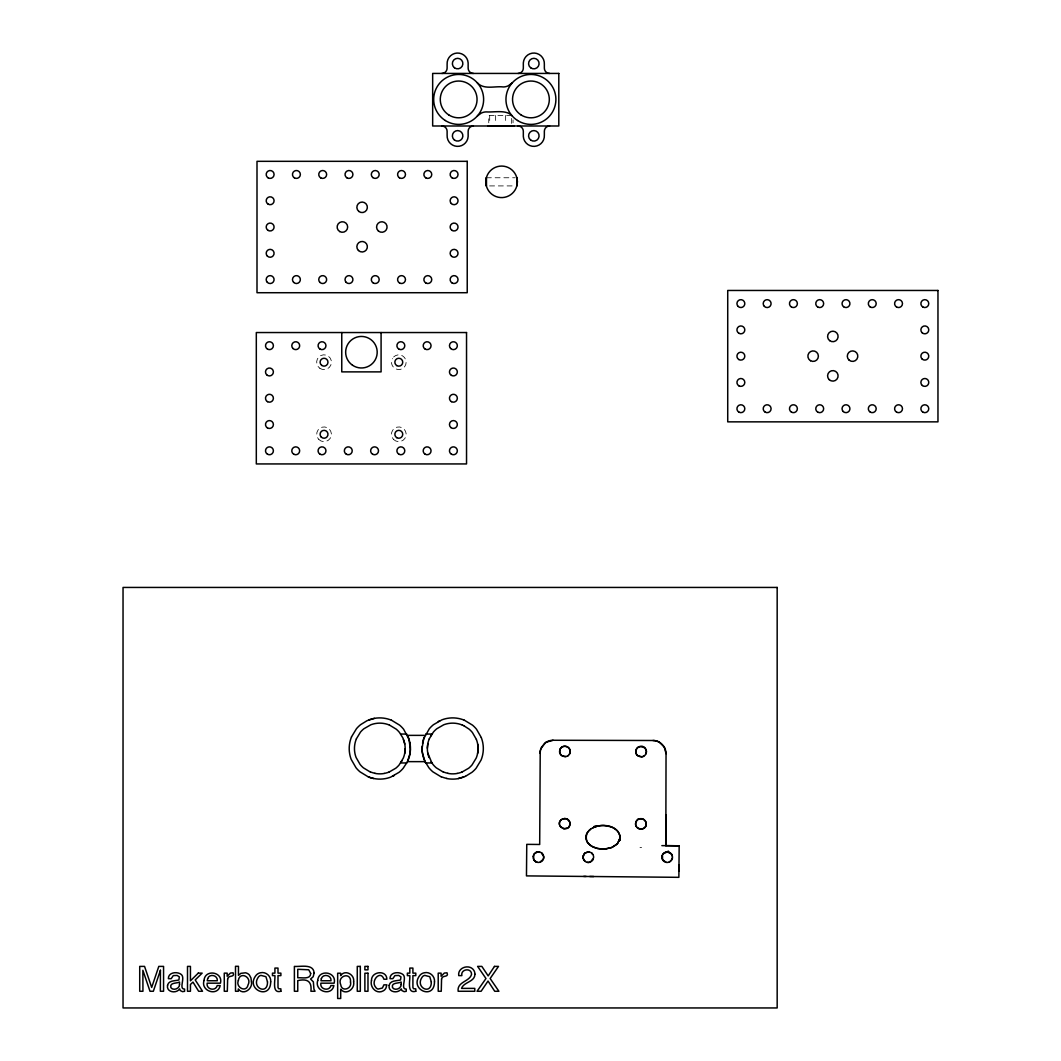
<?xml version="1.0" encoding="UTF-8"?>
<svg xmlns="http://www.w3.org/2000/svg" width="1061" height="1061" viewBox="0 0 1061 1061"><rect width="100%" height="100%" fill="white"/><g stroke="black" fill="none" stroke-linecap="round" stroke-linejoin="round"><path stroke-width="0.75" stroke-dasharray="5 3.75" d="M639.995 847.567L641.587 847.46M511.654 115.477L488.75 115.477L488.75 122.797M486.362 177.757L515.222 177.757M489.572 185.914L515.222 185.914M513.06 119.866L513.06 122.797M511.654 118.408L511.654 125.728M505.646 115.477L505.646 122.797M495.646 115.477L495.646 122.797M489.691 115.477L489.691 122.797M393.604 357A7.361 7.361 0 0 1 405.713 359.679A7.361 7.361 0 0 1 398.167 369.533A7.361 7.361 0 0 1 392.437 358.525M318.844 439.493A7.361 7.361 0 0 0 331.151 436.19A7.361 7.361 0 0 0 322.146 427.185A7.361 7.361 0 0 0 318.844 439.493M393.604 439.493A7.361 7.361 0 0 0 405.912 436.19A7.361 7.361 0 0 0 396.894 427.185A7.361 7.361 0 0 0 393.604 439.493M319.785 368.233A7.387 7.387 0 0 0 331.403 362.875A7.387 7.387 0 0 0 320.952 355.488A7.387 7.387 0 0 0 319.785 368.233"/><path stroke-width="1.5" d="M540.221 750.565L539.691 844.476L526.76 844.357L526.468 875.895L678.868 877.328L679.173 845.789L661.865 845.63M679.173 845.789L665.817 845.63L665.884 814.676M665.817 845.63L666.043 753.668C666.136 746.679 659.955 740.366 652.926 740.498L553.073 740.26L546.083 742.249L541.442 747.223M678.921 871.161L678.987 865.047M405.169 748.787L404.665 753.535A25.212 25.212 0 0 1 403.286 758.111L399.175 764.888A25.729 25.729 0 0 1 395.753 768.23L388.883 772.183M422.185 746.228L422.119 749.119A23.103 23.103 0 0 0 422.437 752.939L424.864 761.214L428.896 767.753A31.061 31.061 0 0 0 432.928 771.864L441.124 776.838M427.358 748.204L427.862 743.469A25.212 25.212 0 0 1 429.241 738.986M583.112 856.85L584.531 853.574L588.033 851.93A5.159 5.159 0 0 1 589.346 852.023L590.592 852.421A5.756 5.756 0 0 1 591.454 852.925L593.112 854.941A4.655 4.655 0 0 1 593.444 855.882A5.119 5.119 0 0 1 593.576 857.832L590.592 861.93M663.907 853.057A5.756 5.756 0 0 0 662.435 854.967L662.581 859.728L666.202 862.368M559.691 750.525C558.245 757.01 569.12 759.212 570.049 752.382C571.521 745.75 560.619 743.788 559.691 750.525A5.212 5.212 0 0 1 560.845 748.071L561.561 747.382M646.083 824.821C647.489 818.76 637.794 816.174 635.963 822.089C632.953 830.06 647.595 831.851 646.083 823.004M539.903 753.363L541.017 748.138M665.884 862.288A5.146 5.146 0 0 0 668.178 862.354L670.791 861.028L672.276 858.508A5.133 5.133 0 0 0 672.409 856.532L672.276 855.895A5.04 5.04 0 0 0 671.945 854.967L671.799 854.662A6.061 6.061 0 0 0 671.242 853.853L667.197 851.943L663.138 853.853M603.722 849.145L611.401 847.62A12.361 12.361 0 0 1 611.958 847.394L617.369 843.694L620.009 838.097A19.602 19.602 0 0 0 620.035 837.354C618.457 819.145 580.367 822.845 587.065 841.665A11.392 11.392 0 0 0 588.523 843.641L591.454 846.055M586.017 835.816L585.911 836.559A8.806 8.806 0 0 0 586.004 838.787L586.415 840.246M672.409 857.858L672.236 858.88M464.214 720.167A30.451 30.451 0 0 0 458.67 718.496A30.04 30.04 0 0 0 447.318 718.363A30.451 30.451 0 0 0 441.774 719.902L433.472 724.69A31.061 31.061 0 0 0 429.347 728.721L423.71 738.708L422.106 748.151A30.04 30.04 0 0 0 422.583 753.894A30.437 30.437 0 0 0 424.121 759.451L425.726 762.952L431.88 762.952L427.755 752.965A24.88 24.88 0 0 1 427.862 743.562M422.543 743.363L422.716 742.421M583.139 856.519L583.364 855.551L583.139 856.519A5.172 5.172 0 0 0 583.285 858.256M662.104 855.895L662.197 855.577M534.505 853.482L534.373 853.813A5.756 5.756 0 0 0 533.67 854.927L533.67 859.397A5.756 5.756 0 0 0 534.373 860.511L537.118 862.261A5.172 5.172 0 0 0 539.731 862.248L543.179 859.41A5.04 5.04 0 0 0 543.511 858.482A5.212 5.212 0 0 0 543.643 856.506L541.521 852.911A4.655 4.655 0 0 0 540.672 852.407L537.45 851.996L534.373 853.813A5.743 5.743 0 0 0 533.829 854.635L533.152 856.333M587.993 831.599A10.438 10.438 0 0 0 586.72 833.641L586.242 834.901M595.911 848.097L601.866 849.132A24.151 24.151 0 0 0 606.136 848.946L612.091 847.328L616.109 844.888A12.785 12.785 0 0 0 617.913 843.057L620.009 838.097A8.143 8.143 0 0 0 619.73 835.087L618.417 832.315M540.513 749.451L544.625 743.31A12.984 12.984 0 0 1 550.792 740.459L553.073 740.26M592.409 860.537L591.958 861.015M543.511 855.856A5.04 5.04 0 0 0 543.179 854.927A5.756 5.756 0 0 0 542.675 854.078L541.786 853.11M351.483 736.904L356.456 728.721A31.061 31.061 0 0 1 360.568 724.69L367.106 720.658L374.427 718.363A30.04 30.04 0 0 1 385.766 718.496A30.451 30.451 0 0 1 391.297 720.167M356.35 738.894L360.461 732.117A25.729 25.729 0 0 1 363.87 728.774L370.753 724.822A25.212 25.212 0 0 1 375.355 723.536A24.894 24.894 0 0 1 384.758 723.642A25.212 25.212 0 0 1 389.334 725.034M429.241 738.894L433.365 732.117A25.729 25.729 0 0 1 436.774 728.774L443.644 724.822A25.212 25.212 0 0 1 448.246 723.536A24.894 24.894 0 0 1 457.649 723.642A25.212 25.212 0 0 1 462.225 725.034M645.618 754.278C649.796 747.461 637.13 742.753 635.897 750.711C634.491 756.838 644.173 759.344 646.016 753.443A5.318 5.318 0 0 0 646.255 750.724L646.016 749.848A5.318 5.318 0 0 0 644.451 747.581M636.361 821.267L635.725 822.978A5.278 5.278 0 0 0 636.308 826.492M645.804 825.776L645.844 825.71A5.106 5.106 0 0 1 644.279 827.925A5.278 5.278 0 0 1 642.687 828.84L640.897 829.158M663.841 861.253A4.867 4.867 0 0 1 663.138 860.551L662.581 859.728A4.947 4.947 0 0 1 662.197 858.826M537.118 862.261L535.606 861.598A4.854 4.854 0 0 1 534.824 860.988A5.862 5.862 0 0 1 534.373 860.511A4.668 4.668 0 0 1 533.829 859.702L533.272 858.15A5.212 5.212 0 0 1 533.298 856.492M401.894 760.976L400.634 762.952L406.787 762.952M430.633 736.029L431.893 734.053L425.74 734.053M584.306 853.826L585.831 852.58M535.076 853.11L536.707 851.97C535.023 852.805 538.829 851.519 537.118 852.076M592.794 854.357L592.409 853.826A4.867 4.867 0 0 0 591.706 853.137L591.958 853.349M477.41 115.914L481.15 113.169A11.432 11.432 0 0 1 486.309 111.909C494.36 112.479 506.482 109.376 512.184 115.914M662.303 855.259L661.971 856.532M619.505 840.299L620.088 839.702L619.279 840.829L620.088 839.702L619.558 840.113M561.322 819.689C553.829 826.439 569.425 833.827 569.943 823.813C570.367 816.4 557.993 817.328 559.518 824.622M588.537 830.975L590.513 829.211M568.656 827.169L568.723 827.116A5.212 5.212 0 0 0 569.863 824.649A5.199 5.199 0 0 0 569.638 821.93L568.086 819.702M584.757 853.349L585.553 852.739M512.357 82.745L508.444 85.689A11.432 11.432 0 0 1 503.285 86.949C494.85 85.875 483.882 90.039 477.238 82.745M670.539 861.253L670.273 861.452A5.769 5.769 0 0 1 669.425 861.956M567.489 756.016L568.232 755.498M568.073 827.752L563.776 828.893L560.142 826.333M587.051 852.089L588.033 851.93M664.372 852.765L664.663 852.593A5.106 5.106 0 0 1 665.565 852.208M368.339 776.838A30.451 30.451 0 0 0 373.843 778.509A30.04 30.04 0 0 0 385.209 778.641A30.451 30.451 0 0 0 390.766 777.09L399.055 772.315A31.061 31.061 0 0 0 403.18 768.283L407.371 761.851L409.984 753.628A23.103 23.103 0 0 0 410.395 749.822L409.042 739.371L403.631 729.252A31.061 31.061 0 0 0 399.599 725.14L391.416 720.167M438.259 721.52L439.997 720.644M392.53 776.347L394.268 775.485M465.434 776.347L471.959 772.315A31.061 31.061 0 0 0 476.084 768.283L481.044 760.1A30.451 30.451 0 0 0 482.715 754.583A30.04 30.04 0 0 0 482.848 743.23A30.451 30.451 0 0 0 481.309 737.674M592.927 827.752L597.449 826.134L593.908 826.612L600.831 825.591A24.284 24.284 0 0 1 604.041 825.524L609.995 826.572M562.25 746.904L563.152 746.493A5.212 5.212 0 0 1 567.529 746.971A5.212 5.212 0 0 1 569.717 749.623L570.115 751.467A5.212 5.212 0 0 1 569.412 754.092M643.695 756.188L642.78 756.599M540.367 862.062L540.659 861.93A5.756 5.756 0 0 0 541.521 861.426M590.592 861.93L588.696 862.421A5.186 5.186 0 0 1 587.37 862.341L586.123 861.93A5.756 5.756 0 0 1 585.009 861.227L583.829 859.861A5.172 5.172 0 0 1 583.55 859.158L583.139 857.845A5.186 5.186 0 0 1 583.179 856.93M562.078 819.158L564.704 818.469M461.774 772.183L468.657 768.23A25.716 25.716 0 0 0 472.065 764.888L476.177 758.111A25.212 25.212 0 0 0 477.569 753.535A24.894 24.894 0 0 0 477.675 744.132A25.212 25.212 0 0 0 476.402 739.53M446.628 778.509A30.04 30.04 0 0 0 452.357 779.119A30.04 30.04 0 0 0 458.1 778.641L465.434 776.347M665.884 852.102L666.533 851.983A5.186 5.186 0 0 1 667.86 851.983L668.178 852.036M589.664 862.275L589.346 862.341A5.172 5.172 0 0 1 587.37 862.341M641.971 756.811L637.688 755.644A5.345 5.345 0 0 1 636.136 753.416M565.765 756.639L562.224 756.002M400.647 734.053L406.801 734.053M407.464 735.366L425.063 735.366M425.076 761.639L407.464 761.639L408.153 760.1A30.424 30.424 0 0 0 409.825 754.583L410.435 748.854A30.04 30.04 0 0 0 409.957 743.111M604.001 849.132L597.529 848.535L591.746 846.24M583.709 876.426L586.136 876.452M589.73 876.492L593.683 876.532M589.81 844.954L592.051 846.426A18.329 18.329 0 0 0 594.717 847.673L595.659 848.018M638.231 818.906L639.12 818.959M641.825 818.734L640.91 818.641A5.278 5.278 0 0 0 636.321 821.241M641.998 746.467C638.563 745.724 635.207 749.106 635.897 752.541M589.346 852.023L589.014 851.97A5.186 5.186 0 0 0 587.37 852.023L587.701 851.97M610.247 826.638L611.202 826.983A19.151 19.151 0 0 1 613.868 828.23L616.136 829.808A12.042 12.042 0 0 1 617.926 831.652M464.307 720.167L472.503 725.14A31.061 31.061 0 0 1 476.522 729.252L481.309 737.554M462.317 725.034L463.776 725.684M389.427 725.034L396.204 729.146A25.729 25.729 0 0 1 399.546 732.554L402.888 737.965L404.785 744.04M443.113 771.97L436.323 767.859A25.729 25.729 0 0 1 432.981 764.437L431.151 761.851M370.209 771.97L363.432 767.859A25.729 25.729 0 0 1 360.09 764.437L356.138 757.567A25.212 25.212 0 0 1 354.851 752.965A24.88 24.88 0 0 1 354.958 743.562A25.212 25.212 0 0 1 356.35 738.986M463.776 725.684L469.108 729.146A25.729 25.729 0 0 1 472.437 732.554L476.402 739.437M669.73 852.593L668.138 851.028M585.274 861.426L585.009 861.227A4.973 4.973 0 0 1 584.306 860.524M636.879 827.275L638.271 828.442A5.278 5.278 0 0 0 640.871 829.158M589.12 844.251L587.98 843.004A10.623 10.623 0 0 1 586.706 840.962L586.627 840.776M542.476 853.813L542.025 853.336M671.441 854.105L671.242 853.853A5.862 5.862 0 0 0 670.552 853.15M644.942 820.538L645.87 822.195M560.831 754.822L559.691 752.355M583.921 859.994L583.192 858.163M407.663 735.79L408.405 737.554M671.945 854.967L672.356 856.214M666.043 753.668L664.292 747.09L659.491 742.262A13.077 13.077 0 0 0 652.926 740.498M514.121 125.994L487.848 125.994M381.085 332.544L381.085 371.88L341.761 371.88L341.761 332.544M429.029 757.567A25.212 25.212 0 0 1 427.755 752.965M422.716 742.541A30.437 30.437 0 0 1 424.373 737.024M463.763 776.997A30.451 30.451 0 0 1 458.206 778.535M446.853 778.403A30.451 30.451 0 0 1 441.336 776.732M461.867 772.103A25.212 25.212 0 0 1 457.264 773.376M447.861 773.27A25.212 25.212 0 0 1 443.299 771.891M477.675 744.132A24.894 24.894 0 0 1 477.569 753.535M457.185 773.469A24.894 24.894 0 0 1 447.782 773.363M351.483 737.024A30.437 30.437 0 0 0 349.812 742.541A30.04 30.04 0 0 0 349.679 753.894A30.437 30.437 0 0 0 351.231 759.451L356.005 767.74A31.061 31.061 0 0 0 360.037 771.864L368.22 776.838A30.411 30.411 0 0 0 373.737 778.509M368.87 719.902A30.451 30.451 0 0 1 374.427 718.363M388.976 772.103A25.212 25.212 0 0 1 384.374 773.376M374.971 773.27A25.212 25.212 0 0 1 370.395 771.891M403.498 739.53A25.212 25.212 0 0 1 404.785 744.132A24.88 24.88 0 0 1 404.679 753.535M408.405 737.687A30.424 30.424 0 0 1 409.957 743.23M384.281 773.469A24.894 24.894 0 0 1 374.878 773.363M543.656 856.506A5.332 5.332 0 0 1 543.325 859.092A6.048 6.048 0 0 1 542.861 859.98L542.476 860.511A4.867 4.867 0 0 1 541.773 861.214M537.688 851.85A5.332 5.332 0 0 1 539.704 851.983M583.603 854.941A4.655 4.655 0 0 1 584.107 854.092M593.112 859.423A5.769 5.769 0 0 1 592.608 860.272M559.77 752.329A5.212 5.212 0 0 1 559.784 750.565M536.19 861.93A5.756 5.756 0 0 1 535.606 861.598M662.144 858.296A5.146 5.146 0 0 1 662.144 856.333M671.533 854.224A5.862 5.862 0 0 1 672.051 855.086M664.955 861.956A5.769 5.769 0 0 1 664.106 861.452M671.945 859.437A5.769 5.769 0 0 1 671.441 860.285M642.064 746.321A5.345 5.345 0 0 1 644.597 747.501M564.744 818.522A5.199 5.199 0 0 1 568.112 819.755M641.852 818.681A5.278 5.278 0 0 1 644.279 819.821M473.392 125.994A5.252 5.252 0 0 0 468.14 131.246L468.14 136.498A10.53 10.53 0 0 1 456.973 146.352A10.53 10.53 0 0 1 447.119 135.185L447.119 131.246A5.252 5.252 0 0 0 441.867 125.994M518.073 125.994A5.252 5.252 0 0 1 523.325 131.246L523.325 136.498A10.53 10.53 0 0 0 534.492 146.352A10.53 10.53 0 0 0 544.346 135.185L544.346 131.246A5.252 5.252 0 0 1 549.598 125.994M549.598 73.434A5.252 5.252 0 0 1 544.346 68.183L544.346 64.23A10.53 10.53 0 0 0 534.492 53.063A10.53 10.53 0 0 0 523.325 62.917L523.325 68.183A5.252 5.252 0 0 1 518.073 73.434M441.867 73.434A5.252 5.252 0 0 0 447.119 68.183L447.119 64.23A10.53 10.53 0 0 1 456.973 53.063A10.53 10.53 0 0 1 468.14 62.917L468.14 68.183A5.252 5.252 0 0 0 473.392 73.434M160.436 970.284L160.357 991.266L163.566 991.266L163.566 966.399L158.792 966.399L151.696 987.42L144.548 966.399L139.72 966.399L139.72 991.266L142.943 991.266L142.864 970.284L149.999 991.266L153.341 991.266L160.436 970.284M350.501 982.088C352.332 988.812 341.642 992.367 340.74 984.78C336.775 975.603 351.509 971.452 350.501 982.088M238.393 980.364C235.237 987.393 246.391 993.189 248.049 984.9C252.266 976.942 239.667 971.027 238.393 980.364M251.47 981.849C252.889 989.051 243.049 995.855 238.314 988.945L238.314 991.266L235.502 991.266L235.502 966.306L238.46 966.306L238.46 975.338L240.847 973.348L245.476 972.804A6.843 6.843 0 0 1 249.362 974.979L250.94 977.871L251.47 981.849M270.688 981.81C270.555 1000.788 244.852 989.276 256.099 975.311A7.48 7.48 0 0 1 260.476 972.778C265.94 971.412 271.298 976.266 270.688 981.81M371.496 980.444C369.533 987.247 376.575 994.674 383.246 990.855A6.22 6.22 0 0 0 385.979 987.963L386.867 984.847L383.91 984.847L382.384 988.016L378.22 989.064A3.74 3.74 0 0 1 375.753 987.314C370.13 981.16 380.528 969.29 383.91 979.223L386.867 979.223C386.748 969.515 371.204 971.319 371.496 980.444M434.493 981.81C434.36 1000.788 408.671 989.276 419.917 975.311A7.48 7.48 0 0 1 424.294 972.778C429.758 971.412 435.103 976.266 434.493 981.81M204.044 980.457C200.383 991.16 217.823 996.889 220.197 985.576L217.2 985.576C215.728 991.611 205.927 989.595 207.16 983.176L220.449 983.176C223.354 971.651 204.76 968.892 204.044 980.457M317.743 980.457C314.083 991.16 331.536 996.889 333.897 985.576L330.899 985.576C329.427 991.611 319.626 989.595 320.86 983.176L334.149 983.176C337.066 971.651 318.459 968.892 317.743 980.457M353.618 981.796C355.223 988.945 345.74 995.828 340.7 989.237L340.7 998.494L337.663 998.494L337.663 973.216L340.621 973.216L340.621 975.616C345.037 969.131 354.958 974.621 353.618 981.796M310.674 973.414C310.74 979.86 301.51 977.34 297.756 977.791L297.756 969.29L308.738 969.794L310.674 973.414M167.545 985.311C166.126 992.3 176.365 993.971 179.68 988.865L180.211 990.536L182.492 991.65L184.587 991.345L184.587 989.091C178.473 989.17 185.41 978.136 181.458 974.608C177.492 971.2 168.155 972.141 168.367 978.666L171.219 978.666L173.288 975.589L177.16 975.444L179.336 976.889L178.885 979.993C175.105 981.001 168.553 980.245 167.545 985.311M389.175 985.311C387.756 992.3 397.994 993.971 401.31 988.865L401.84 990.536L404.122 991.65L406.23 991.345L406.23 989.091C400.103 989.17 407.039 978.136 403.1 974.608C399.122 971.2 389.785 972.141 390.01 978.666L392.849 978.666L394.917 975.589L398.79 975.444L400.965 976.889L400.514 979.993C396.734 981.001 390.196 980.245 389.175 985.311M474.917 974.197C474.877 982.115 463.79 981.796 461.548 988.388L474.797 988.388L474.797 991.266L458.153 991.266C456.867 981.611 469.638 981.796 471.548 974.33C471.654 967.446 460.434 968.958 461.84 975.616L458.737 975.616C457.424 967.261 469.744 963.72 473.829 970.338A7.321 7.321 0 0 1 474.917 974.197M267.505 981.902C267.783 995.629 251.152 987.579 258.181 977.393A4.151 4.151 0 0 1 260.953 975.391L265.926 976.677L267.505 981.902M431.31 981.902C431.602 995.629 414.97 987.579 421.999 977.393A4.151 4.151 0 0 1 424.771 975.391L429.745 976.677L431.31 981.902M314.096 973.096L313.167 976.757L310.581 979.038L313.353 981.863L313.95 989.184L315.037 991.266L310.913 991.266C312.014 981.544 307.571 978.401 297.756 980.603L297.756 991.266L294.388 991.266L294.388 966.399C300.263 966.956 313.738 963.388 314.096 973.096M179.534 984.489C179.773 988.64 173.195 991.093 170.861 987.619C169.468 982.234 176.603 983.653 179.534 982.035L179.534 984.489M401.164 984.489C401.416 988.64 394.825 991.093 392.504 987.619C391.111 982.234 398.233 983.653 401.164 982.035L401.164 984.489M486.362 177.757L486.362 185.914L486.362 177.757M517.357 181.829L516.826 185.914A15.769 15.769 0 0 1 490.447 192.983A15.769 15.769 0 0 1 497.516 166.604A15.769 15.769 0 0 1 516.826 185.914L516.826 177.757L517.357 181.829M227.638 979.011L227.319 991.266L224.269 991.266L224.269 973.136L227.173 973.136L227.173 976.266L230.409 973.056L233.102 972.804C235.263 977.963 228.195 974.555 227.638 979.011M441.562 979.011L441.257 991.266L438.206 991.266L438.206 973.136L441.097 973.136L441.097 976.266L444.334 973.056L447.026 972.804C449.188 977.963 442.132 974.555 441.562 979.011M207.664 978.613L207.24 980.749L217.319 980.749C217.916 975.112 209.415 973.322 207.664 978.613M321.364 978.613L320.952 980.749L331.019 980.749C331.616 975.112 323.114 973.322 321.364 978.613M494.479 966.399L488.179 975.908L481.84 966.399L477.622 966.399L485.965 978.521L477.065 991.266L481.124 991.266L488.02 981.04L494.718 991.266L498.895 991.266L490.142 978.521L498.498 966.399L494.479 966.399M198.248 973.136L190.436 980.828L190.436 966.399L187.505 966.399L187.505 991.266L190.436 991.266L190.436 984.462L192.983 982.115L198.646 991.266L202.532 991.266L195.211 979.926L202.147 973.136L198.248 973.136M280.886 991.266C271.643 993.945 275.369 980.231 274.918 975.616L272.465 975.616L272.465 973.136L274.918 973.136L274.918 968.07L277.995 968.07L277.995 973.136L280.886 973.136L280.886 975.616L277.995 975.616L277.995 987.459L278.632 988.719L280.886 988.865L280.886 991.266M415.793 991.266C406.549 993.945 410.275 980.231 409.811 975.616L407.358 975.616L407.358 973.136L409.811 973.136L409.811 968.07L412.901 968.07L412.901 973.136L415.793 973.136L415.793 975.616L412.901 975.616L412.901 987.459L413.538 988.719L415.793 988.865L415.793 991.266M558.802 73.434L432.663 73.434L432.663 125.994L558.802 125.994L558.802 73.434M467.225 161.325L257.001 161.325L257.001 292.717L467.225 292.717L467.225 161.325M937.964 290.462L727.727 290.462L727.727 421.854L937.964 421.854L937.964 290.462M466.535 332.544L256.311 332.544L256.311 463.936L466.535 463.936L466.535 332.544M777.169 587.436L123.036 587.436L123.036 1007.95L777.169 1007.95L777.169 587.436M360.316 966.399L357.265 966.399L357.265 991.266L360.316 991.266L360.316 966.399M367.981 966.399L364.878 966.399L364.878 969.847L367.981 969.847L367.981 966.399M367.981 973.216L364.878 973.216L364.878 991.266L367.981 991.266L367.981 973.216M321.258 437.079A3.939 3.939 0 0 0 327.849 435.302A3.939 3.939 0 0 0 323.021 430.474A3.939 3.939 0 0 0 321.258 437.079M321.775 365.422A3.939 3.939 0 0 0 327.968 362.557A3.939 3.939 0 0 0 322.398 358.618A3.939 3.939 0 0 0 321.775 365.422M352.477 365.196A15.769 15.769 0 0 0 377.146 353.472A15.769 15.769 0 0 0 354.653 337.968A15.769 15.769 0 0 0 352.477 365.196M425.156 454.214A3.939 3.939 0 0 0 431.058 450.806A3.939 3.939 0 0 0 425.156 447.384A3.939 3.939 0 0 0 425.156 454.214M398.737 349.016A3.939 3.939 0 0 0 404.785 345.846A3.939 3.939 0 0 0 399.002 342.199A3.939 3.939 0 0 0 398.737 349.016M451.429 401.655A3.939 3.939 0 0 0 457.344 398.246A3.939 3.939 0 0 0 451.429 394.825A3.939 3.939 0 0 0 451.429 401.655M451.429 454.214A3.939 3.939 0 0 0 457.344 450.806A3.939 3.939 0 0 0 451.429 447.384A3.939 3.939 0 0 0 451.429 454.214M450.607 348.472A3.939 3.939 0 0 0 457.211 346.708A3.939 3.939 0 0 0 452.384 341.881A3.939 3.939 0 0 0 450.607 348.472M451.429 375.382A3.939 3.939 0 0 0 457.344 371.96A3.939 3.939 0 0 0 451.429 368.552A3.939 3.939 0 0 0 451.429 375.382M346.31 454.214A3.939 3.939 0 0 0 352.225 450.806A3.939 3.939 0 0 0 346.31 447.384A3.939 3.939 0 0 0 346.31 454.214M320.037 454.214A3.939 3.939 0 0 0 325.952 450.806A3.939 3.939 0 0 0 320.037 447.384A3.939 3.939 0 0 0 320.037 454.214M398.87 454.214A3.939 3.939 0 0 0 404.785 450.806A3.939 3.939 0 0 0 398.87 447.384A3.939 3.939 0 0 0 398.87 454.214M372.597 454.214A3.939 3.939 0 0 0 378.512 450.806A3.939 3.939 0 0 0 372.597 447.384A3.939 3.939 0 0 0 372.597 454.214M320.037 349.096A3.939 3.939 0 0 0 325.952 345.687A3.939 3.939 0 0 0 320.037 342.279A3.939 3.939 0 0 0 320.037 349.096M450.938 427.596A3.939 3.939 0 0 0 457.291 425.116A3.939 3.939 0 0 0 451.973 420.846A3.939 3.939 0 0 0 450.938 427.596M267.478 349.096A3.939 3.939 0 0 0 273.393 345.687A3.939 3.939 0 0 0 267.478 342.279A3.939 3.939 0 0 0 267.478 349.096M266.656 374.758A3.939 3.939 0 0 0 273.261 372.981A3.939 3.939 0 0 0 268.433 368.154A3.939 3.939 0 0 0 266.656 374.758M293.751 454.214A3.939 3.939 0 0 0 299.666 450.806A3.939 3.939 0 0 0 293.751 447.384A3.939 3.939 0 0 0 293.751 454.214M292.942 348.472A3.939 3.939 0 0 0 299.534 346.708A3.939 3.939 0 0 0 294.706 341.881A3.939 3.939 0 0 0 292.942 348.472M267.478 427.941A3.939 3.939 0 0 0 273.393 424.519A3.939 3.939 0 0 0 267.478 421.111A3.939 3.939 0 0 0 267.478 427.941M267.478 401.655A3.939 3.939 0 0 0 273.393 398.246A3.939 3.939 0 0 0 267.478 394.825A3.939 3.939 0 0 0 267.478 401.655M267.478 454.214A3.939 3.939 0 0 0 273.393 450.806A3.939 3.939 0 0 0 267.478 447.384A3.939 3.939 0 0 0 267.478 454.214M425.156 349.096A3.939 3.939 0 0 0 431.058 345.687A3.939 3.939 0 0 0 425.156 342.279A3.939 3.939 0 0 0 425.156 349.096M396.827 437.702A3.939 3.939 0 0 0 402.742 434.294A3.939 3.939 0 0 0 396.827 430.872A3.939 3.939 0 0 0 396.827 437.702M396.827 365.621A3.939 3.939 0 0 0 402.742 362.199A3.939 3.939 0 0 0 396.827 358.79A3.939 3.939 0 0 0 396.827 365.621M738.907 412.132A3.939 3.939 0 0 0 744.809 408.71A3.939 3.939 0 0 0 738.907 405.302A3.939 3.939 0 0 0 738.907 412.132M922.858 412.132A3.939 3.939 0 0 0 928.76 408.71A3.939 3.939 0 0 0 922.858 405.302A3.939 3.939 0 0 0 922.858 412.132M922.354 385.514A3.939 3.939 0 0 0 928.72 383.034A3.939 3.939 0 0 0 923.388 378.764A3.939 3.939 0 0 0 922.354 385.514M738.085 306.39A3.939 3.939 0 0 0 744.676 304.626A3.939 3.939 0 0 0 739.849 299.799A3.939 3.939 0 0 0 738.085 306.39M791.453 412.132A3.939 3.939 0 0 0 797.368 408.71A3.939 3.939 0 0 0 791.453 405.302A3.939 3.939 0 0 0 791.453 412.132M764.358 306.39A3.939 3.939 0 0 0 770.962 304.626A3.939 3.939 0 0 0 766.135 299.799A3.939 3.939 0 0 0 764.358 306.39M738.907 333.3A3.939 3.939 0 0 0 744.809 329.878A3.939 3.939 0 0 0 738.907 326.47A3.939 3.939 0 0 0 738.907 333.3M738.907 359.573A3.939 3.939 0 0 0 744.809 356.164A3.939 3.939 0 0 0 738.907 352.743A3.939 3.939 0 0 0 738.907 359.573M829.636 340.608A5.252 5.252 0 0 0 838.057 337.159A5.252 5.252 0 0 0 830.856 331.589A5.252 5.252 0 0 0 829.636 340.608M849.171 360.183A5.252 5.252 0 0 0 857.726 357.08A5.252 5.252 0 0 0 850.763 351.218A5.252 5.252 0 0 0 849.171 360.183M843.203 411.509A3.939 3.939 0 0 0 849.795 409.732A3.939 3.939 0 0 0 844.967 404.904A3.939 3.939 0 0 0 843.203 411.509M817.739 412.132A3.939 3.939 0 0 0 823.654 408.71A3.939 3.939 0 0 0 817.739 405.302A3.939 3.939 0 0 0 817.739 412.132M738.907 385.846A3.939 3.939 0 0 0 744.809 382.437A3.939 3.939 0 0 0 738.907 379.029A3.939 3.939 0 0 0 738.907 385.846M922.036 358.95A3.939 3.939 0 0 0 928.627 357.172A3.939 3.939 0 0 0 923.799 352.345A3.939 3.939 0 0 0 922.036 358.95M896.572 307.014A3.939 3.939 0 0 0 902.487 303.605A3.939 3.939 0 0 0 896.572 300.183A3.939 3.939 0 0 0 896.572 307.014M791.453 307.014A3.939 3.939 0 0 0 797.368 303.605A3.939 3.939 0 0 0 791.453 300.183A3.939 3.939 0 0 0 791.453 307.014M817.739 307.014A3.939 3.939 0 0 0 823.654 303.605A3.939 3.939 0 0 0 817.739 300.183A3.939 3.939 0 0 0 817.739 307.014M829.185 379.639A5.252 5.252 0 0 0 837.938 377.159A5.252 5.252 0 0 0 831.413 370.806A5.252 5.252 0 0 0 829.185 379.639M843.548 306.695A3.939 3.939 0 0 0 849.888 304.175A3.939 3.939 0 0 0 844.529 299.945A3.939 3.939 0 0 0 843.548 306.695M810.511 360.713A5.252 5.252 0 0 0 818.389 356.164A5.252 5.252 0 0 0 810.511 351.602A5.252 5.252 0 0 0 810.511 360.713M870.166 306.934A3.939 3.939 0 0 0 876.2 303.751A3.939 3.939 0 0 0 870.431 300.117A3.939 3.939 0 0 0 870.166 306.934M896.572 412.132A3.939 3.939 0 0 0 902.487 408.71A3.939 3.939 0 0 0 896.572 405.302A3.939 3.939 0 0 0 896.572 412.132M870.299 412.132A3.939 3.939 0 0 0 876.2 408.71A3.939 3.939 0 0 0 870.299 405.302A3.939 3.939 0 0 0 870.299 412.132M765.18 412.132A3.939 3.939 0 0 0 771.095 408.71A3.939 3.939 0 0 0 765.18 405.302A3.939 3.939 0 0 0 765.18 412.132M922.858 307.014A3.939 3.939 0 0 0 928.76 303.605A3.939 3.939 0 0 0 922.858 300.183A3.939 3.939 0 0 0 922.858 307.014M922.036 332.663A3.939 3.939 0 0 0 928.627 330.899A3.939 3.939 0 0 0 923.799 326.072A3.939 3.939 0 0 0 922.036 332.663M267.345 282.372A3.939 3.939 0 0 0 273.95 280.595A3.939 3.939 0 0 0 269.123 275.767A3.939 3.939 0 0 0 267.345 282.372M452.119 282.995A3.939 3.939 0 0 0 458.034 279.574A3.939 3.939 0 0 0 452.119 276.165A3.939 3.939 0 0 0 452.119 282.995M451.628 256.377A3.939 3.939 0 0 0 457.981 253.897A3.939 3.939 0 0 0 452.662 249.627A3.939 3.939 0 0 0 451.628 256.377M268.168 177.877A3.939 3.939 0 0 0 274.083 174.468A3.939 3.939 0 0 0 268.168 171.046A3.939 3.939 0 0 0 268.168 177.877M319.905 282.372A3.939 3.939 0 0 0 326.509 280.595A3.939 3.939 0 0 0 321.682 275.767A3.939 3.939 0 0 0 319.905 282.372M294.441 177.877A3.939 3.939 0 0 0 300.356 174.468A3.939 3.939 0 0 0 294.441 171.046A3.939 3.939 0 0 0 294.441 177.877M268.168 204.163A3.939 3.939 0 0 0 274.083 200.741A3.939 3.939 0 0 0 268.168 197.333A3.939 3.939 0 0 0 268.168 204.163M268.168 230.436A3.939 3.939 0 0 0 274.083 227.027A3.939 3.939 0 0 0 268.168 223.606A3.939 3.939 0 0 0 268.168 230.436M358.897 211.471A5.252 5.252 0 0 0 367.318 208.022A5.252 5.252 0 0 0 360.117 202.452A5.252 5.252 0 0 0 358.897 211.471M378.445 231.046A5.252 5.252 0 0 0 387 227.943A5.252 5.252 0 0 0 380.037 222.081A5.252 5.252 0 0 0 378.445 231.046M373.286 282.995A3.939 3.939 0 0 0 379.188 279.574A3.939 3.939 0 0 0 373.286 276.165A3.939 3.939 0 0 0 373.286 282.995M346.191 282.372A3.939 3.939 0 0 0 352.782 280.595A3.939 3.939 0 0 0 347.955 275.767A3.939 3.939 0 0 0 346.191 282.372M267.345 256.086A3.939 3.939 0 0 0 273.95 254.322A3.939 3.939 0 0 0 269.123 249.494A3.939 3.939 0 0 0 267.345 256.086M452.119 230.436A3.939 3.939 0 0 0 458.034 227.027A3.939 3.939 0 0 0 452.119 223.606A3.939 3.939 0 0 0 452.119 230.436M425.846 177.877A3.939 3.939 0 0 0 431.747 174.468A3.939 3.939 0 0 0 425.846 171.046A3.939 3.939 0 0 0 425.846 177.877M320.727 177.877A3.939 3.939 0 0 0 326.642 174.468A3.939 3.939 0 0 0 320.727 171.046A3.939 3.939 0 0 0 320.727 177.877M347 177.877A3.939 3.939 0 0 0 352.915 174.468A3.939 3.939 0 0 0 347 171.046A3.939 3.939 0 0 0 347 177.877M358.446 250.502A5.252 5.252 0 0 0 367.212 248.022A5.252 5.252 0 0 0 360.687 241.669A5.252 5.252 0 0 0 358.446 250.502M372.809 177.558A3.939 3.939 0 0 0 379.148 175.038A3.939 3.939 0 0 0 373.79 170.808A3.939 3.939 0 0 0 372.809 177.558M339.772 231.577A5.252 5.252 0 0 0 347.663 227.027A5.252 5.252 0 0 0 339.772 222.465A5.252 5.252 0 0 0 339.772 231.577M399.427 177.797A3.939 3.939 0 0 0 405.474 174.614A3.939 3.939 0 0 0 399.692 170.98A3.939 3.939 0 0 0 399.427 177.797M425.846 282.995A3.939 3.939 0 0 0 431.747 279.574A3.939 3.939 0 0 0 425.846 276.165A3.939 3.939 0 0 0 425.846 282.995M399.559 282.995A3.939 3.939 0 0 0 405.474 279.574A3.939 3.939 0 0 0 399.559 276.165A3.939 3.939 0 0 0 399.559 282.995M293.632 282.372A3.939 3.939 0 0 0 300.223 280.595A3.939 3.939 0 0 0 295.396 275.767A3.939 3.939 0 0 0 293.632 282.372M452.119 177.877A3.939 3.939 0 0 0 458.034 174.468A3.939 3.939 0 0 0 452.119 171.046A3.939 3.939 0 0 0 452.119 177.877M451.296 203.526A3.939 3.939 0 0 0 457.901 201.762A3.939 3.939 0 0 0 453.074 196.935A3.939 3.939 0 0 0 451.296 203.526M445.275 120.503A24.96 24.96 0 0 0 483.604 100.49A24.96 24.96 0 0 0 447.105 77.294A24.96 24.96 0 0 0 445.275 120.503M517.543 120.503A24.96 24.96 0 0 0 555.871 100.49A24.96 24.96 0 0 0 519.373 77.294A24.96 24.96 0 0 0 517.543 120.503M448.803 114.946A18.395 18.395 0 0 0 477.039 100.211A18.395 18.395 0 0 0 450.156 83.116A18.395 18.395 0 0 0 448.803 114.946M521.07 114.946A18.395 18.395 0 0 0 549.306 100.211A18.395 18.395 0 0 0 522.423 83.116A18.395 18.395 0 0 0 521.07 114.946M530.646 140.025A5.252 5.252 0 0 0 539.054 136.511A5.252 5.252 0 0 0 531.813 130.994A5.252 5.252 0 0 0 530.646 140.025M530.646 67.758A5.252 5.252 0 0 0 539.054 64.244A5.252 5.252 0 0 0 531.813 58.726A5.252 5.252 0 0 0 530.646 67.758M454.44 67.758A5.252 5.252 0 0 0 462.835 64.244A5.252 5.252 0 0 0 455.593 58.726A5.252 5.252 0 0 0 454.44 67.758M454.44 140.025A5.252 5.252 0 0 0 462.835 136.511A5.252 5.252 0 0 0 455.593 130.994A5.252 5.252 0 0 0 454.44 140.025"/></g></svg>
